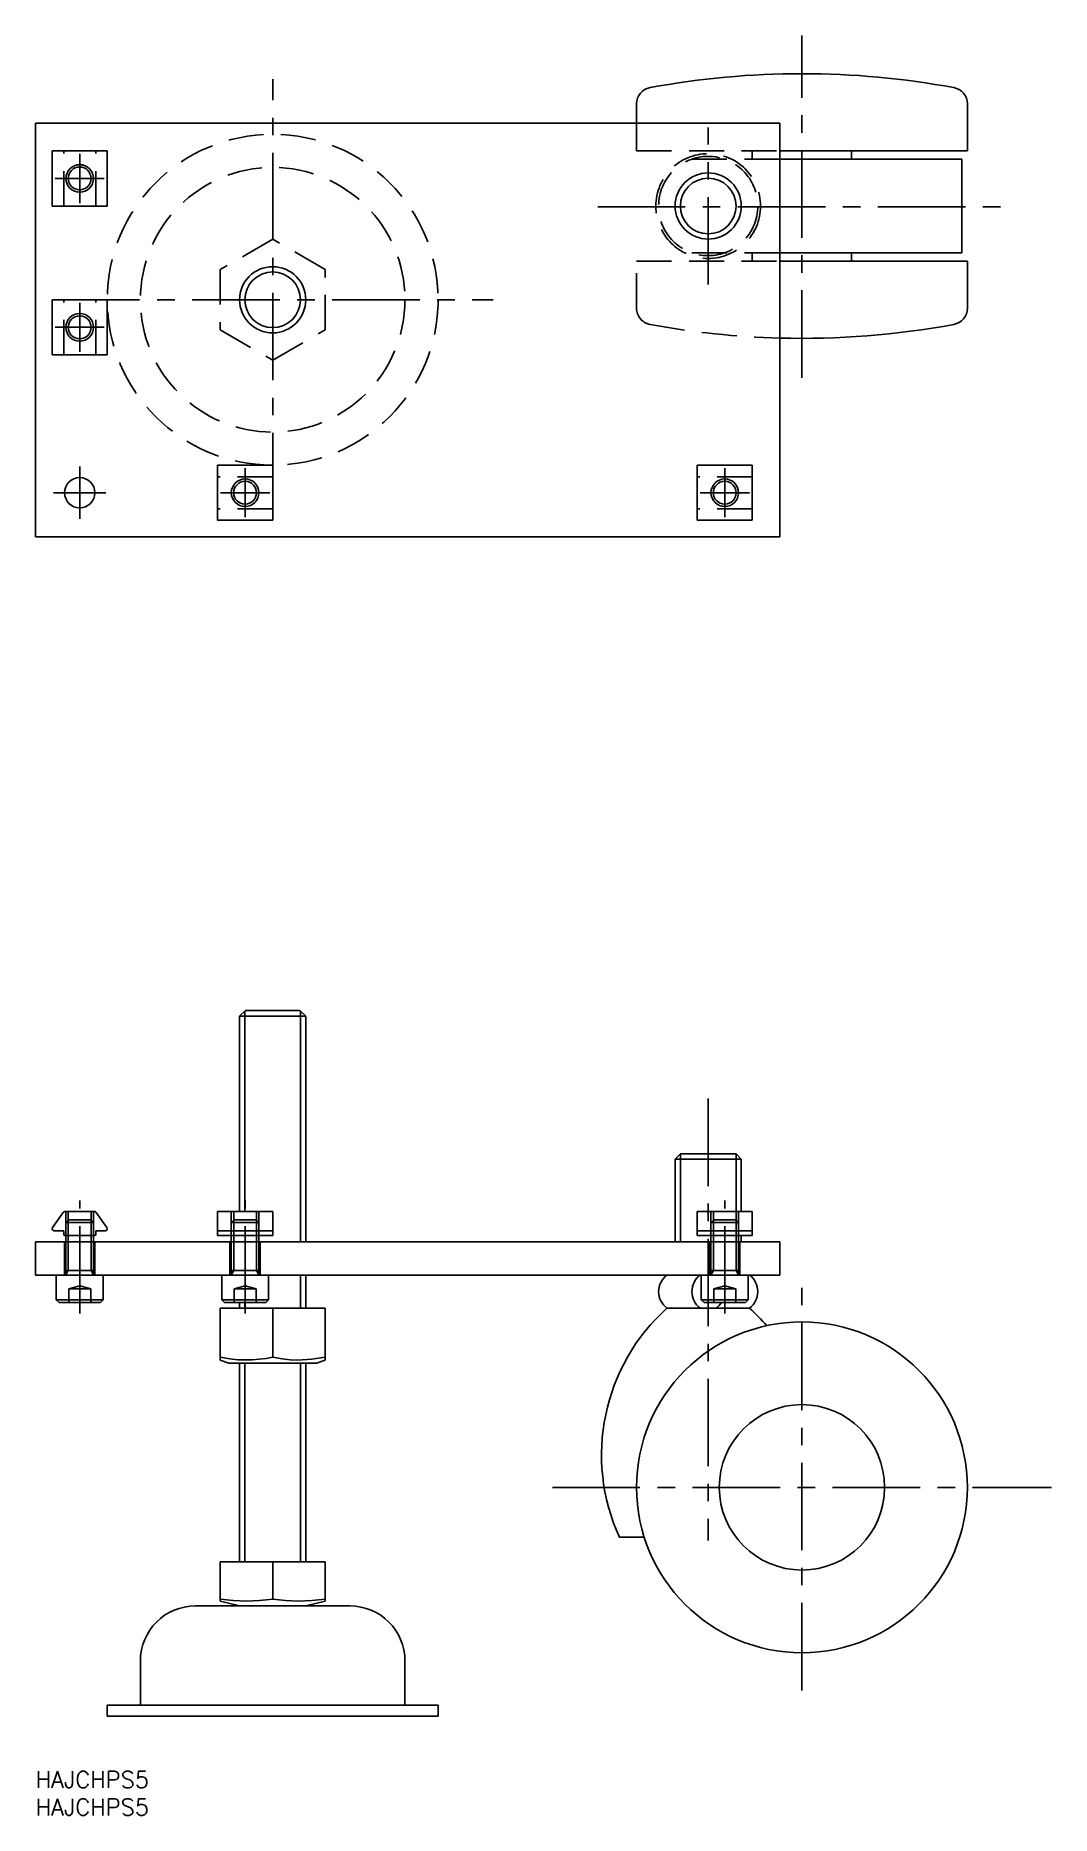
# Model space of a CAD drawing. Extents: x 0 to 184, y -8 to 315.
import ezdxf

# ---------------------------------------------------------------- set-up
doc = ezdxf.new("R2010")
doc.units = 0
doc.header["$LTSCALE"] = 0.5
doc.linetypes.add('CENTER', pattern=[50.8, 31.75, -6.35, 6.35, -6.35])
doc.linetypes.add('DASHED', pattern=[19.05, 12.7, -6.35])
for name, color, linetype in [('MSM_CENTER', 1, 'CENTER'), ('MSM_CONTINUOUS', 7, 'CONTINUOUS'), ('MSM_DASHED', 4, 'DASHED'), ('MSM_NARROW', 5, 'CONTINUOUS'), ('MSM_PART_NUMBER', 7, 'CONTINUOUS')]:
    doc.layers.add(name, color=color, linetype=linetype)
doc.styles.get("Standard").update_dxf_attribs({"font": 'txt.shx', "height": 3, "bigfont": 'bigfont.shx'})

# ---------------------------------------------------------------- blocks, each defined once
blk = doc.blocks.new('*U2')
at = {"layer": 'MSM_PART_NUMBER'}
blk.add_text('HAJCHPS5', height=3, dxfattribs=at).set_placement((0, -3))
blk = doc.blocks.new('*U3')
at = {"layer": 'MSM_PART_NUMBER'}
blk.add_text('HAJCHPS5', height=3, dxfattribs=at).set_placement((0, -8))

msp = doc.modelspace()

# ---------------------------------------------------------------- linework, layer by layer
at = {"layer": 'MSM_CENTER'}
for p, q in [((139, 252.73), (139, 314.8)), ((43, 226.89), (43, 306.89)), ((122, 269.63), (122, 298.15)), ((8, 284.43), (8, 293.35)), ((3.54, 288.89), (12.46, 288.89)), ((101.97, 283.76), (176.03, 283.76)), ((3, 266.89), (83, 266.89)), ((8, 257.43), (8, 266.35)), ((3.54, 261.89), (12.46, 261.89)), ((8, 227.14), (8, 236.64)), ((38, 227.43), (38, 236.35)), ((125, 227.43), (125, 236.35)), ((3.25, 231.89), (12.75, 231.89)), ((33.54, 231.89), (42.46, 231.89)), ((120.54, 231.89), (129.46, 231.89)), ((122, 122), (122, 41.88)), ((8, 83), (8, 103.5)), ((38, 83), (38, 103.5)), ((125, 83), (125, 103.5)), ((139, 14.68), (139, 87.71)), ((93.75, 51.5), (184.25, 51.5))]:
    msp.add_line(p, q, dxfattribs=at)
at = {"layer": 'MSM_CONTINUOUS'}
for p, q in [((109, 302.42), (109, 298.89)), ((169, 302.42), (169, 293.89)), ((0, 298.89), (0, 223.89)), ((135, 298.89), (0, 298.89)), ((135, 223.89), (135, 298.89)), ((3, 293.89), (3, 283.89)), ((13, 293.89), (3, 293.89)), ((13, 283.89), (13, 293.89)), ((135, 293.89), (169, 293.89)), ((148.01, 292.39), (148.01, 293.89)), ((135, 292.39), (168, 292.39)), ((168, 275.39), (168, 292.39)), ((13, 283.89), (3, 283.89)), ((135, 275.39), (168, 275.39)), ((148.01, 275.39), (148.01, 273.89)), ((135, 273.89), (169, 273.89)), ((169, 265.37), (169, 273.89)), ((3, 266.89), (3, 256.89)), ((13, 266.89), (3, 266.89)), ((13, 256.89), (13, 266.89)), ((13, 256.89), (3, 256.89)), ((43, 236.89), (33, 236.89)), ((33, 236.89), (33, 226.89)), ((43, 236.89), (43, 226.89)), ((130, 236.89), (120, 236.89)), ((120, 236.89), (120, 226.89)), ((130, 236.89), (130, 226.89)), ((33, 226.89), (43, 226.89)), ((120, 226.89), (130, 226.89)), ((0, 223.89), (135, 223.89)), ((38.07, 138), (37, 136.93)), ((49, 136.93), (37, 136.93)), ((37, 136.93), (37, 101.5)), ((47.93, 138), (38.07, 138)), ((49, 136.93), (47.93, 138)), ((49, 96), (49, 136.93)), ((116.95, 112), (116, 111.05)), ((116, 111.05), (116, 96)), ((128, 111.05), (116, 111.05)), ((127.05, 112), (116.95, 112)), ((128, 111.05), (127.05, 112)), ((128, 101.5), (128, 111.05)), ((5.01, 101.37), (3.07, 98.6)), ((10.74, 101.5), (5.26, 101.5)), ((12.93, 98.6), (10.99, 101.37)), ((33, 101.5), (43, 101.5)), ((33, 97.2), (33, 101.5)), ((43, 97.2), (43, 101.5)), ((120, 101.5), (130, 101.5)), ((120, 97.2), (120, 101.5)), ((130, 97.2), (130, 101.5)), ((3.38, 98), (5.1, 98)), ((5.1, 98), (5.1, 97.4)), ((5.3, 97.2), (10.7, 97.2)), ((5.5, 97.2), (5.5, 96)), ((10.5, 96), (10.5, 97.2)), ((10.9, 97.4), (10.9, 98)), ((10.9, 98), (12.62, 98)), ((33, 98), (43, 98)), ((33, 97.2), (43, 97.2)), ((35.5, 97.2), (35.5, 96)), ((40.5, 96), (40.5, 97.2)), ((120, 98), (130, 98)), ((120, 97.2), (130, 97.2)), ((122.5, 97.2), (122.5, 96)), ((127.5, 96), (127.5, 97.2)), ((128, 96), (128, 97.2)), ((0, 96), (0, 90)), ((0, 96), (135, 96)), ((135, 96), (135, 90)), ((0, 90), (135, 90)), ((3.75, 90), (3.75, 85.5)), ((12.25, 85.5), (12.25, 90)), ((33.75, 90), (33.75, 85.5)), ((42.25, 85.5), (42.25, 90)), ((49, 84), (49, 90)), ((120.75, 90), (120.75, 85.5)), ((129.25, 85.5), (129.25, 90)), ((3.75, 85.5), (4.25, 85)), ((3.75, 85.5), (12.25, 85.5)), ((4.25, 85), (11.75, 85)), ((11.75, 85), (12.25, 85.5)), ((33.5, 84), (52.5, 84)), ((33.5, 84), (33.5, 74.58)), ((33.75, 85.5), (34.25, 85)), ((33.75, 85.5), (42.25, 85.5)), ((34.25, 85), (41.75, 85)), ((37, 85), (37, 84)), ((41.75, 85), (42.25, 85.5)), ((43, 84), (43, 75.12)), ((52.5, 84), (52.5, 74.58)), ((114.5, 84), (129.5, 84)), ((120.75, 85.5), (121.25, 85)), ((120.75, 85.5), (129.25, 85.5)), ((121.25, 85), (128.75, 85)), ((128.75, 85), (129.25, 85.5)), ((33.5, 75.12), (35.23, 74.81)), ((33.5, 74.58), (35.04, 74)), ((35.23, 74.81), (36.7, 74.64)), ((36.7, 74.64), (39.31, 74.6)), ((39.31, 74.6), (41.8, 74.89)), ((41.8, 74.89), (43, 75.12)), ((43, 75.12), (44.73, 74.81)), ((44.73, 74.81), (46.2, 74.64)), ((46.2, 74.64), (47.53, 74.58)), ((47.53, 74.58), (50.09, 74.72)), ((50.09, 74.72), (52.5, 75.12)), ((50.96, 74), (52.5, 74.58)), ((35.04, 74), (50.96, 74)), ((37, 74), (37, 38)), ((49, 38), (49, 74)), ((110.39, 42.49), (105.87, 42.49)), ((33.5, 38), (52.5, 38)), ((33.5, 30.87), (33.5, 38)), ((43, 31.24), (43, 38)), ((52.5, 30.87), (52.5, 38)), ((57, 30), (29, 30)), ((33.5, 31.24), (35.85, 30.97)), ((33.5, 30.87), (37, 30)), ((35.85, 30.97), (38.21, 30.87)), ((38.21, 30.87), (40.61, 30.97)), ((40.61, 30.97), (43, 31.24)), ((43, 31.24), (45.35, 30.97)), ((45.35, 30.97), (47.71, 30.87)), ((47.71, 30.87), (50.11, 30.97)), ((49, 30), (52.5, 30.87)), ((50.11, 30.97), (52.5, 31.24)), ((19, 20), (19, 12)), ((67, 12), (67, 20)), ((73, 12), (13, 12)), ((13, 12), (13, 10)), ((73, 10), (13, 10)), ((73, 10), (73, 12))]:
    msp.add_line(p, q, dxfattribs=at)
for centre, radius in [((8, 288.89), 2.5), ((122, 283.89), 6), ((43, 266.89), 6), ((8, 261.89), 2.5), ((8, 231.89), 2.75), ((38, 231.89), 2.5), ((125, 231.89), 2.5), ((139, 51.5), 30), ((139, 51.5), 15)]:
    msp.add_circle(centre, radius, dxfattribs=at)
for centre, radius, start, end in [((139, 156.39), 151.5, 79.5243, 100.4757), ((112, 302.42), 3, 100.4757, 180), ((166, 302.42), 3, 0, 79.5243), ((166, 265.37), 3, 280.4757, 0), ((139, 411.39), 151.5, 268.4871, 280.4757), ((5.26, 101.2), 0.3, 90, 145.008), ((10.74, 101.2), 0.3, 34.992, 90), ((3.38, 98.38), 0.38, 145.0109, 269.995), ((5.3, 97.4), 0.2, 180, 270), ((10.7, 97.4), 0.2, 270, 0), ((12.62, 98.38), 0.38, 270.005, 34.9891), ((116.77, 87), 3.76, 127.0605, 232.9395), ((122.8, 87), 3.76, 127.0605, 232.9395), ((127.23, 87), 3.76, 307.0605, 52.9395), ((138.5, 57.36), 35.85, 132.0105, 204.51), ((121.2, 87), 3.76, 307.0605, 327.8593), ((105.5, 57.36), 35.85, 40.8566, 47.9895), ((29, 20), 10, 90, 180), ((57, 20), 10, 0, 90)]:
    msp.add_arc(centre, radius, start, end, dxfattribs=at)
at = {"layer": 'MSM_DASHED'}
for p, q in [((109, 298.89), (109, 293.89)), ((5.1, 283.89), (5.1, 293.89)), ((10.9, 283.89), (10.9, 293.89)), ((109, 293.89), (135, 293.89)), ((129.99, 292.39), (129.99, 293.89)), ((119.04, 292.39), (135, 292.39)), ((43, 277.86), (33.5, 272.38)), ((52.5, 272.38), (43, 277.86)), ((119.04, 275.39), (135, 275.39)), ((129.99, 275.39), (129.99, 273.89)), ((33.5, 272.38), (33.5, 261.41)), ((52.5, 261.41), (52.5, 272.38)), ((109, 273.89), (135, 273.89)), ((109, 265.37), (109, 273.89)), ((5.1, 256.89), (5.1, 266.89)), ((10.9, 256.89), (10.9, 266.89)), ((33.5, 261.41), (43, 255.92)), ((43, 255.92), (52.5, 261.41)), ((43, 234.79), (33, 234.79)), ((130, 234.79), (120, 234.79)), ((43, 228.99), (33, 228.99)), ((130, 228.99), (120, 228.99)), ((5.5, 101.5), (5.5, 97.2)), ((5.93, 101.5), (5.93, 97.2)), ((10.07, 101.5), (10.07, 97.2)), ((10.5, 97.2), (10.5, 101.5)), ((35.5, 101.5), (35.5, 97.2)), ((35.93, 101.5), (35.93, 97.2)), ((40.07, 101.5), (40.07, 97.2)), ((40.5, 97.2), (40.5, 101.5)), ((122.5, 101.5), (122.5, 97.2)), ((122.93, 101.5), (122.93, 97.2)), ((127.07, 101.5), (127.07, 97.2)), ((127.5, 97.2), (127.5, 101.5)), ((5.99, 100), (5.5, 99.51)), ((5.5, 99.51), (10.5, 99.51)), ((5.99, 100), (10.01, 100)), ((10.5, 99.51), (10.01, 100)), ((35.99, 100), (35.5, 99.51)), ((35.5, 99.51), (40.5, 99.51)), ((35.99, 100), (40.01, 100)), ((40.5, 99.51), (40.01, 100)), ((122.99, 100), (122.5, 99.51)), ((122.5, 99.51), (127.5, 99.51)), ((122.99, 100), (127.01, 100)), ((127.5, 99.51), (127.01, 100)), ((5.25, 96), (5.25, 90)), ((5.5, 96), (5.5, 90)), ((5.93, 96), (5.93, 90.8)), ((10.07, 96), (10.07, 90.8)), ((10.5, 90), (10.5, 96)), ((10.75, 90), (10.75, 96)), ((35.25, 96), (35.25, 90)), ((35.5, 96), (35.5, 90)), ((35.93, 96), (35.93, 90.8)), ((40.07, 96), (40.07, 90.8)), ((40.5, 90), (40.5, 96)), ((40.75, 90), (40.75, 96)), ((122.25, 96), (122.25, 90)), ((122.5, 96), (122.5, 90)), ((122.93, 96), (122.93, 90.8)), ((127.07, 96), (127.07, 90.8)), ((127.5, 90), (127.5, 96)), ((127.75, 90), (127.75, 96)), ((5.5, 90.8), (10.5, 90.8)), ((5.5, 90), (5.93, 90.8)), ((10.5, 90), (10.07, 90.8)), ((35.5, 90), (35.93, 90.8)), ((35.5, 90.8), (40.5, 90.8)), ((40.5, 90), (40.07, 90.8)), ((122.5, 90), (122.93, 90.8)), ((122.5, 90.8), (127.5, 90.8)), ((127.5, 90), (127.07, 90.8)), ((8, 88.04), (6, 87.5)), ((6, 87.5), (6, 85)), ((6, 87.5), (10, 87.5)), ((10, 87.5), (8, 88.04)), ((8, 87.5), (8, 85)), ((10, 87.5), (10, 85)), ((38, 88.04), (36, 87.5)), ((36, 87.5), (36, 85)), ((36, 87.5), (40, 87.5)), ((40, 87.5), (38, 88.04)), ((38, 87.5), (38, 85)), ((40, 87.5), (40, 85)), ((125, 88.04), (123, 87.5)), ((123, 87.5), (123, 85)), ((123, 87.5), (127, 87.5)), ((127, 87.5), (125, 88.04)), ((125, 87.5), (125, 85)), ((127, 87.5), (127, 85))]:
    msp.add_line(p, q, dxfattribs=at)
for centre, radius in [((43, 266.89), 30), ((43, 266.89), 24), ((122, 283.89), 9.5), ((122, 283.89), 9)]:
    msp.add_circle(centre, radius, dxfattribs=at)
for centre, radius, start, end in [((112, 265.37), 3, 180, 259.5243), ((139, 411.39), 151.5, 259.5243, 268.4871)]:
    msp.add_arc(centre, radius, start, end, dxfattribs=at)
at = {"layer": 'MSM_NARROW'}
for p, q in [((37.95, 137.87), (37.95, 101.5)), ((48.05, 137.87), (48.05, 96)), ((116.95, 112), (116.95, 96)), ((127.05, 112), (127.05, 101.5)), ((5.93, 97.2), (5.93, 96)), ((10.07, 97.2), (10.07, 96)), ((35.93, 97.2), (35.93, 96)), ((40.07, 97.2), (40.07, 96)), ((122.93, 97.2), (122.93, 96)), ((127.07, 97.2), (127.07, 96)), ((48.05, 90), (48.05, 84)), ((37.95, 85), (37.95, 84)), ((37.95, 74), (37.95, 38)), ((48.05, 74), (48.05, 38))]:
    msp.add_line(p, q, dxfattribs=at)
for centre, radius in [((8, 288.89), 2.07), ((122, 283.89), 5.05), ((43, 266.89), 5.05), ((8, 261.89), 2.07), ((38, 231.89), 2.07), ((125, 231.89), 2.07)]:
    msp.add_circle(centre, radius, dxfattribs=at)

# ---------------------------------------------------------------- block references
at = {"layer": 'MSM_CONTINUOUS'}
for name in ['*U2', '*U3']:
    msp.add_blockref(name, (0, 0), dxfattribs=at)

doc.saveas('drawing.dxf')
